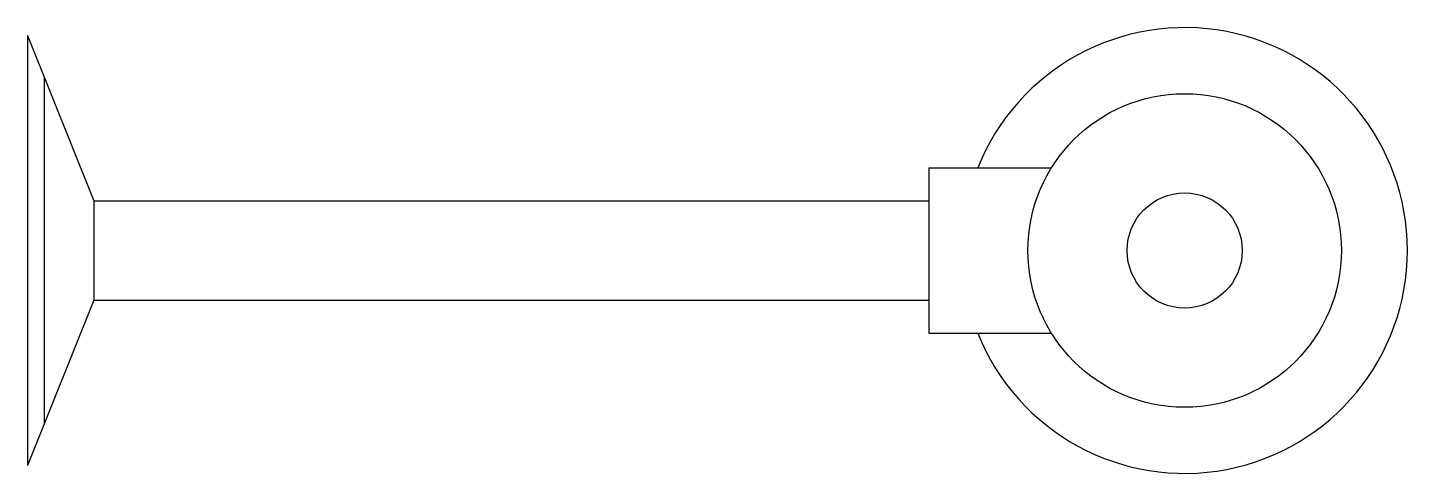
# Model space of a CAD drawing. Header units: millimetres. Extents: x -2998.144 to -2997.726, y 2929.808 to 2929.943.
import ezdxf

# ---------------------------------------------------------------- set-up
doc = ezdxf.new("R2010")
doc.units = ezdxf.units.MM
doc.header["$LTSCALE"] = 0.1
doc.layers.add('banheiro_louças', color=2, linetype='Continuous')

msp = doc.modelspace()

# ---------------------------------------------------------------- linework, layer by layer
at = {"layer": 'banheiro_louças'}
for p, q in [((-2998.14369, 2929.94025), (-2998.12369, 2929.89025)), ((-2998.14369, 2929.94025), (-2998.14369, 2929.81025)), ((-2998.13864, 2929.92762), (-2998.13864, 2929.82288)), ((-2997.87111, 2929.90025), (-2997.83398, 2929.90025)), ((-2997.87111, 2929.90025), (-2997.87111, 2929.85025)), ((-2998.12369, 2929.89025), (-2998.12369, 2929.86025)), ((-2998.12369, 2929.89025), (-2997.87111, 2929.89025)), ((-2998.12369, 2929.86025), (-2998.14369, 2929.81025)), ((-2998.12369, 2929.86025), (-2997.87111, 2929.86025)), ((-2997.87111, 2929.85025), (-2997.83398, 2929.85025))]:
    msp.add_line(p, q, dxfattribs=at)
for radius in [0.04741, 0.01741]:
    msp.add_circle((-2997.79369, 2929.87525), radius, dxfattribs=at)
msp.add_arc((-2997.79369, 2929.87525), 0.06738, 201.78, 158.22, dxfattribs=at)

doc.saveas('drawing.dxf')
